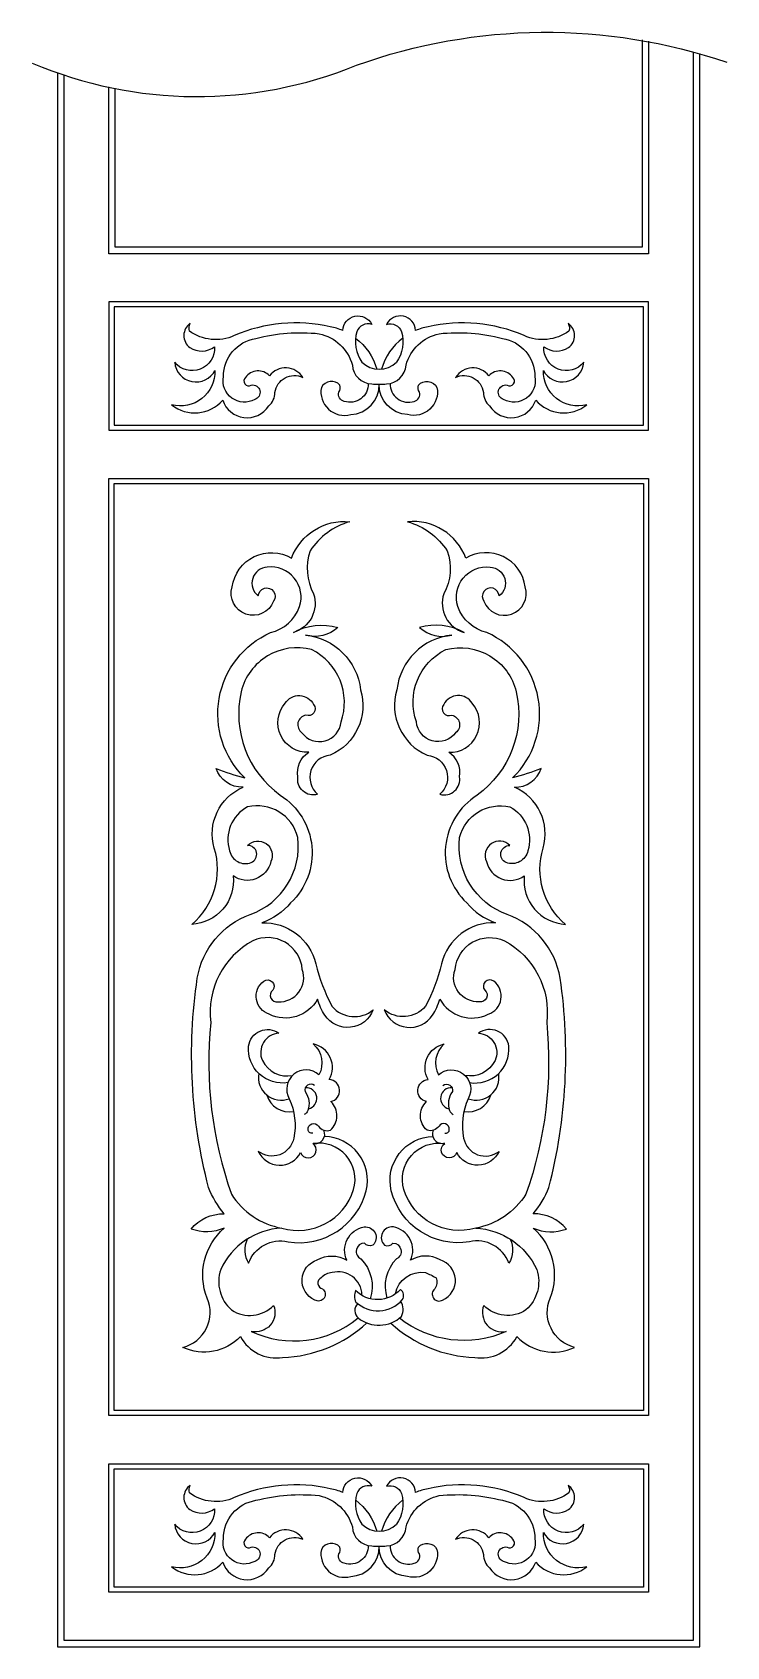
# Model space of a CAD drawing. Header units: metres. Extents: x -1188 to -777, y 0 to 956.
import ezdxf

# ---------------------------------------------------------------- set-up
doc = ezdxf.new("R2010")
doc.units = ezdxf.units.M
for name, color, linetype in [('3', 3, 'Continuous'), ('4', 4, 'Continuous'), ('7', 7, 'Continuous')]:
    doc.layers.add(name, color=color, linetype=linetype)

msp = doc.modelspace()

# ---------------------------------------------------------------- linework, layer by layer
at = {"layer": '3'}
for points in [[(-1187.51, 937.43, 0.2), (-995.78, 936.1, -0.17), (-776.76, 937.93)], [(-1003.86, 779.11, 0.05), (-1011.24, 781.34, 0.16), (-1068.03, 776.07, -0.27), (-1094.6, 778.82, -0.19), (-1094.14, 783.4, 0.5), (-1094.37, 768.98, 0.31), (-1079.71, 769.44, -0.73), (-1103.3, 760.29, 0.75), (-1079.48, 755.49, -0.5), (-1105.13, 735.13, 0.4), (-1074.9, 737.87, 0.63), (-1047.65, 734.44, 0.22), (-1043.99, 742.45, -0.5), (-1027.5, 751.37, 0.52), (-1047.19, 752.28, 0.48), (-1061.39, 751.37, 0.93), (-1057.96, 746.79, -0.95), (-1055.9, 738.33, -0.64), (-1074.45, 751.83, -0.37), (-1055.21, 774.47, -0.09), (-1017.88, 777.22, -0.28), (-998.19, 758.69, 0.39), (-986.74, 747.48, 0.05), (-977.9, 747.48, 0.38), (-966.45, 758.69, -0.28), (-946.76, 777.22, -0.09), (-909.43, 774.47, -0.37), (-890.19, 751.83, -0.64), (-908.74, 738.33, -0.95), (-906.68, 746.79, 0.93), (-903.25, 751.37, 0.48), (-917.44, 752.28, 0.52), (-937.14, 751.37, -0.5), (-920.65, 742.45, 0.22), (-916.99, 734.44, 0.63), (-889.74, 737.87, 0.4), (-859.51, 735.13, -0.5), (-885.16, 755.49, 0.75), (-861.34, 760.29, -0.73), (-884.93, 769.44, 0.31), (-870.27, 768.98, 0.5), (-870.5, 783.4, -0.19), (-870.04, 778.82, -0.27), (-896.61, 776.07, 0.16), (-953.4, 781.34, 0.05), (-960.78, 779.11)], [(-1003.86, 779.11, -0.77), (-986.66, 782.75, 0.4), (-995.59, 778.4, 0.22), (-992.61, 760.33)], [(-960.78, 779.11, 0.77), (-977.98, 782.75, -0.4), (-969.05, 778.4, -0.22), (-972.03, 760.33)], [(-996.25, 774.68, -0.16), (-983.74, 756.22)], [(-968.39, 774.68, 0.16), (-980.9, 756.22)], [(-988.76, 747.72, -0.52), (-1003, 737.19, -0.43), (-1006.2, 742.68, 0.24), (-1005.52, 746.79, 0.52), (-1016.51, 745.42, 0.56), (-999.11, 729.41, 0.41), (-982.32, 747.24)], [(-975.88, 747.76, 0.52), (-961.64, 737.19, 0.43), (-958.43, 742.68, -0.24), (-959.12, 746.79, -0.52), (-948.13, 745.42, -0.56), (-965.53, 729.41, -0.41), (-982.32, 747.24)], [(-1064.41, 183.55, -0.32), (-1098.41, 177.18, 0.46), (-1084.06, 206.37, -0.32), (-1073.97, 247.76, -0.19), (-1093.62, 247.23, -0.23), (-1073.97, 256.25, -0.08), (-1083.29, 271.89, -0.1), (-1089.94, 395.75, -0.27), (-1058.6, 433.43, 0.35), (-1030.44, 479.06, 0.41), (-1060.19, 497.1, 0.36), (-1070.82, 471.1, 0.46), (-1058.07, 464.2, 0.84), (-1060.19, 474.29, -0.85), (-1046.38, 464.73, -0.53), (-1068.69, 456.24, -0.43), (-1093.13, 427.59, 0.3), (-1079.85, 472.69, -0.38), (-1062.85, 508.78, -0.33), (-1078.78, 519.92, 0.03), (-1061.82, 514.29, -0.53), (-1046.53, 600.31, 0.25), (-1029.42, 615.65, 0.55), (-1048.54, 639, 0.7), (-1053.85, 622.01, -1.33), (-1044.82, 618.83, -0.97), (-1069.26, 627.32, -0.54), (-1034.2, 644.3, -0.34), (-999.61, 665.95, 0.18), (-1023.2, 648.65, 0.21), (-1021.11, 623.29, -0.42), (-1033.05, 600.33, -0.2), (-1006.78, 603.31, -0.26), (-1025.88, 598.84, -0.35), (-993.32, 566.48, -0.38), (-1011.27, 527.72, 0.66), (-1018.8, 504.58, -0.56), (-1030.38, 514.99, -0.31), (-1024.01, 529.45, -0.66), (-1037.89, 558.49, -0.58), (-1021.12, 557.8, -0.78), (-1025.75, 551.44, 0.66), (-1028.07, 541.03, 0.69), (-1004.9, 547.39, 0.38), (-1022.27, 590.2, 0.42), (-1063.97, 565.33, 0.3), (-1040.81, 504, -0.49), (-1034.69, 440.32, -0.13), (-1051.69, 428.48, -0.36), (-1019.82, 404.24, 0.06), (-1010.26, 379.12, 0.41), (-985.82, 377, -0.61), (-1014.51, 373.82, -0.07), (-1018.76, 383.37, -0.4), (-1047.44, 374.35, -0.6), (-1050.63, 393.98, -0.88), (-1045.32, 388.68, 0.78), (-1042.13, 381.78, 0.54), (-1027.79, 400.88, 0.52), (-1057, 417.86, 0.31), (-1081.97, 369.57, 0.11), (-1069.72, 267.93, 0.21), (-1039.97, 247.76, 0.41), (-997.48, 270.58, 0.55), (-1021.34, 297.85)], [(-900.8, 183.55, 0.32), (-866.8, 177.18, -0.46), (-881.14, 206.37, 0.32), (-891.23, 247.76, 0.19), (-871.58, 247.23, 0.23), (-891.23, 256.25, 0.08), (-881.91, 271.89, 0.1), (-875.27, 395.75, 0.27), (-906.61, 433.43, -0.35), (-934.76, 479.06, -0.41), (-905.01, 497.1, -0.36), (-894.39, 471.1, -0.46), (-907.14, 464.2, -0.84), (-905.01, 474.29, 0.85), (-918.82, 464.73, 0.53), (-896.51, 456.24, 0.43), (-872.08, 427.59, -0.3), (-885.36, 472.69, 0.38), (-902.36, 508.78, 0.33), (-886.42, 519.92, -0.03), (-903.38, 514.29, 0.53), (-918.67, 600.31, -0.25), (-935.79, 615.65, -0.55), (-916.66, 639, -0.7), (-911.35, 622.01, 1.33), (-920.38, 618.83, 0.97), (-895.95, 627.32, 0.54), (-931.01, 644.3, 0.34), (-965.59, 665.95, -0.18), (-942.01, 648.65, -0.21), (-944.1, 623.29, 0.42), (-932.15, 600.33, 0.2), (-958.43, 603.31, 0.26), (-939.32, 598.84, 0.35), (-971.89, 566.48, 0.38), (-953.93, 527.72, -0.66), (-946.41, 504.58, 0.56), (-934.82, 514.99, 0.31), (-941.19, 529.45, 0.66), (-927.31, 558.49, 0.58), (-944.09, 557.8, 0.78), (-939.46, 551.44, -0.66), (-937.14, 541.03, -0.69), (-960.31, 547.39, -0.38), (-942.93, 590.2, -0.42), (-901.23, 565.33, -0.3), (-924.4, 504, 0.49), (-930.51, 440.32, 0.13), (-913.51, 428.48, 0.36), (-945.38, 404.24, -0.06), (-954.95, 379.12, -0.41), (-979.38, 377, 0.61), (-950.7, 373.82, 0.07), (-946.45, 383.37, 0.4), (-917.76, 374.35, 0.6), (-914.58, 393.98, 0.88), (-919.89, 388.68, -0.78), (-923.08, 381.78, -0.54), (-937.42, 400.88, -0.52), (-908.2, 417.86, -0.31), (-883.24, 369.57, -0.11), (-895.48, 267.93, -0.21), (-925.23, 247.76, -0.41), (-967.73, 270.58, -0.55), (-943.87, 297.85)], [(-1036.31, 333.93, -0.49), (-1059.56, 355.43, -0.57), (-1041.63, 363.2, 0.52), (-1051.44, 346.98, 0.33), (-1033.64, 338.09, 0.43)], [(-928.89, 333.93, 0.49), (-905.64, 355.43, 0.57), (-923.58, 363.2, -0.52), (-913.77, 346.98, -0.33), (-931.56, 338.09, -0.43)], [(-1021.66, 304.05, -0.53), (-1024.37, 306.08, -0.8), (-1018.28, 308.11, 0.32), (-1011.17, 305.74, 0.44), (-1010.84, 322.64, 0.85), (-1011.85, 335.83, 0.51), (-1021.32, 356.78, -0.35), (-1017.94, 338.53, 0.85), (-1035.54, 324.33, -0.16), (-1032.83, 301.01, -0.56), (-1053.81, 293.23, 0.63), (-1028.77, 292.56, 1.4), (-1021.66, 297.97, 0.65), (-1015.1, 305.81)], [(-943.54, 304.05, 0.53), (-940.83, 306.08, 0.8), (-946.92, 308.11, -0.32), (-954.03, 305.74, -0.44), (-954.37, 322.64, -0.85), (-953.35, 335.83, -0.51), (-943.88, 356.78, 0.35), (-947.26, 338.53, -0.85), (-929.67, 324.33, 0.16), (-932.38, 301.01, 0.56), (-911.4, 293.23, -0.63), (-936.44, 292.56, -1.4), (-943.54, 297.97, -0.65), (-950.1, 305.81)], [(-1020.59, 332.23, 0.73), (-1026.16, 328.56, -0.25), (-1024.49, 317.31, -0.16), (-1026.65, 314.94)], [(-944.61, 332.23, -0.73), (-939.04, 328.56, 0.25), (-940.72, 317.31, 0.16), (-938.55, 314.94)], [(-1060.39, 241.31, 0.25), (-1059.61, 226.96, -0.38), (-1036.24, 239.69, 0.39), (-990.03, 269.94, 0.48), (-1014.73, 301.95, 0.42)], [(-904.81, 241.31, -0.25), (-905.59, 226.96, 0.38), (-928.96, 239.69, -0.39), (-975.18, 269.94, -0.48), (-950.48, 301.95, -0.42)], [(-992.5, 208.35, 0.48), (-1010.19, 221.44, 0.18), (-1016.64, 218.33, 0.72), (-1015.81, 211.88, -0.95), (-1020.39, 205.23, -0.7), (-1018.93, 228.93, -0.28), (-1001.45, 228.72, -0.49), (-991.25, 248.47, -0.72), (-986.05, 237.66, -0.35), (-991.05, 238.91, 0.79), (-993.13, 229.55, -0.28), (-987.6, 205.95)], [(-972.71, 208.85, -0.41), (-955.01, 221.44, -0.05), (-948.56, 218.33, -0.22), (-949.39, 211.88, 0.95), (-944.81, 205.23, 0.7), (-946.27, 228.93, 0.28), (-963.75, 228.72, 0.49), (-973.95, 248.47, 0.72), (-979.15, 237.66, 0.35), (-974.16, 238.91, -0.79), (-972.08, 229.55, 0.28), (-977.73, 206.32)], [(-1039.97, 247.76, 0.28), (-1076.08, 223.24, 0.3), (-1069.71, 199.36, 0.36), (-1044.74, 202.02, -0.6), (-1058.02, 186.63, 0.29), (-994.81, 194.59)], [(-925.23, 247.76, -0.28), (-889.12, 223.24, -0.3), (-895.5, 199.36, -0.36), (-920.46, 202.02, 0.6), (-907.18, 186.63, -0.28), (-970.33, 194.54, -0.28)], [(-995.03, 203.07, 0.43), (-994.81, 194.59, 0.37), (-969.12, 195.56, 0.26), (-969.46, 204.42, 0.2)], [(-1003.86, 91.31, 0.05), (-1011.24, 93.54, 0.16), (-1068.03, 88.27, -0.27), (-1094.6, 91.02, -0.19), (-1094.14, 95.6, 0.5), (-1094.37, 81.18, 0.31), (-1079.71, 81.64, -0.73), (-1103.3, 72.49, 0.75), (-1079.48, 67.69, -0.5), (-1105.13, 47.33, 0.4), (-1074.9, 50.07, 0.63), (-1047.65, 46.64, 0.22), (-1043.99, 54.65, -0.5), (-1027.5, 63.57, 0.52), (-1047.19, 64.48, 0.48), (-1061.39, 63.57, 0.93), (-1057.96, 58.99, -0.95), (-1055.9, 50.53, -0.64), (-1074.45, 64.03, -0.37), (-1055.21, 86.67, -0.09), (-1017.88, 89.42, -0.28), (-998.19, 70.89, 0.39), (-986.74, 59.68, 0.05), (-977.9, 59.68, 0.38), (-966.45, 70.89, -0.28), (-946.76, 89.42, -0.09), (-909.43, 86.67, -0.37), (-890.19, 64.03, -0.64), (-908.74, 50.53, -0.95), (-906.68, 58.99, 0.93), (-903.25, 63.57, 0.48), (-917.44, 64.48, 0.52), (-937.14, 63.57, -0.5), (-920.65, 54.65, 0.22), (-916.99, 46.64, 0.63), (-889.74, 50.07, 0.4), (-859.51, 47.33, -0.5), (-885.16, 67.69, 0.75), (-861.34, 72.49, -0.73), (-884.93, 81.64, 0.31), (-870.27, 81.18, 0.5), (-870.5, 95.6, -0.19), (-870.04, 91.02, -0.27), (-896.61, 88.27, 0.16), (-953.4, 93.54, 0.05), (-960.78, 91.31)], [(-1003.86, 91.31, -0.77), (-986.66, 94.95, 0.4), (-995.59, 90.6, 0.22), (-992.61, 72.53)], [(-960.78, 91.31, 0.77), (-977.98, 94.95, -0.4), (-969.05, 90.6, -0.22), (-972.03, 72.53)], [(-996.25, 86.88, -0.16), (-983.74, 68.42)], [(-968.39, 86.88, 0.16), (-980.9, 68.42)], [(-988.76, 59.92, -0.52), (-1003, 49.39, -0.43), (-1006.2, 54.88, 0.24), (-1005.52, 58.99, 0.52), (-1016.51, 57.62, 0.56), (-999.11, 41.61, 0.41), (-982.32, 59.44)], [(-975.88, 59.96, 0.52), (-961.64, 49.39, 0.43), (-958.43, 54.88, -0.24), (-959.12, 58.99, -0.52), (-948.13, 57.62, -0.56), (-965.53, 41.61, -0.41), (-982.32, 59.44)]]:
    msp.add_lwpolyline(points, format="xyb", dxfattribs=at)
for points in [[(-823, 950.41), (-823, 824.6), (-1142.2, 824.6), (-1142.2, 923.3)], [(-1168.8, 930.46), (-1168.8, 3.8), (-796.4, 3.8), (-796.4, 944.13)]]:
    msp.add_lwpolyline(points, dxfattribs=at)
for points in [[(-1139.16, 793.06), (-1139.16, 723.14), (-826.04, 723.14), (-826.04, 793.06)], [(-1139.16, 139.84), (-1139.16, 688.56), (-826.04, 688.56), (-826.04, 139.84)], [(-1139.16, 35.34), (-1139.16, 105.26), (-826.04, 105.26), (-826.04, 35.34)]]:
    msp.add_lwpolyline(points, close=True, dxfattribs=at)
msp.add_lwpolyline([(-968.63, 205.31, 0.39), (-969.77, 211.48, -0.43), (-996.27, 210.83, 0.22), (-996.11, 204.01, 0.42)], format="xyb", close=True, dxfattribs=at)
for centre, radius, start, end in [((-982.32, 770.91), 14.76, 225.8, 314.2), ((-1040.27, 336.97), 13.49, 170.17, 290.55), ((-924.93, 336.97), 13.49, 249.45, 9.83), ((-1035.41, 330.66), 14.07, 196.88, 280.15), ((-1025.48, 324.6), 6.27, 282.28, 95.05), ((-939.72, 324.6), 6.27, 84.95, 257.72), ((-929.79, 330.66), 14.07, 259.85, 343.12), ((-1041.87, 247.96), 76.76, 271.82, 312.9), ((-923.33, 247.96), 76.76, 227.35, 268.18), ((-1043.24, 195.01), 24.07, 208.42, 279.11), ((-921.97, 195.01), 24.07, 260.89, 331.58), ((-982.32, 83.11), 14.76, 225.8, 314.2)]:
    msp.add_arc(centre, radius, start, end, dxfattribs=at)
at = {"layer": '4'}
for points in [[(-826.8, 951.12), (-826.8, 828.4), (-1138.4, 828.4), (-1138.4, 922.53)], [(-1172.6, 931.74), (-1172.6, 0), (-792.6, 0), (-792.6, 943.04)]]:
    msp.add_lwpolyline(points, dxfattribs=at)
at = {"layer": '7'}
for points in [[(-1142.2, 796.1), (-1142.2, 720.1), (-823, 720.1), (-823, 796.1)], [(-1142.2, 136.8), (-1142.2, 691.6), (-823, 691.6), (-823, 136.8)], [(-1142.2, 32.3), (-1142.2, 108.3), (-823, 108.3), (-823, 32.3)]]:
    msp.add_lwpolyline(points, close=True, dxfattribs=at)

doc.saveas('drawing.dxf')
